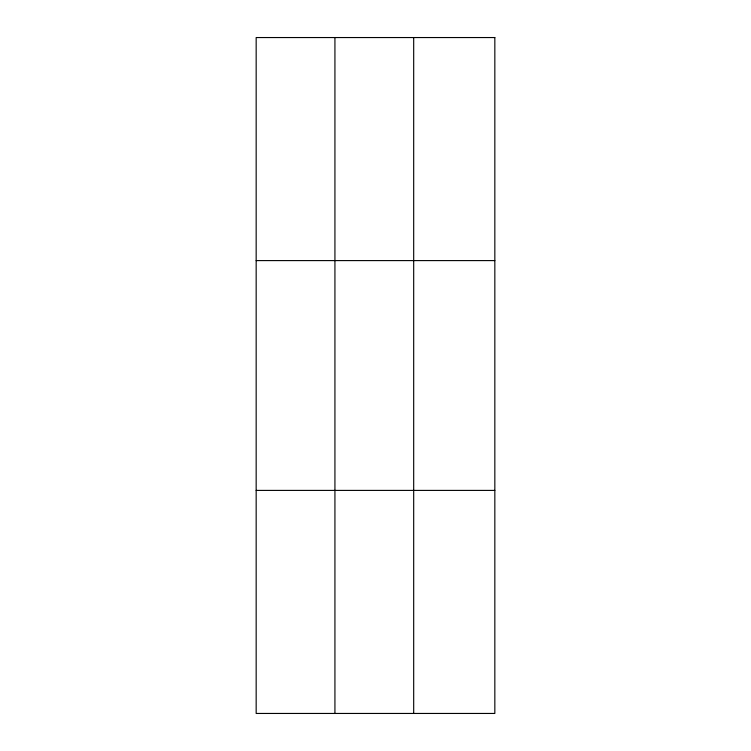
<?xml version="1.0" encoding="UTF-8"?>
<svg xmlns="http://www.w3.org/2000/svg" width="751" height="751" viewBox="0 0 751 751"><rect width="100%" height="100%" fill="white"/><g stroke="black" fill="none" stroke-linecap="round" stroke-linejoin="round"><path stroke-width="1.13" d="M334.927 37.55L334.927 713.45M413.688 37.55L413.688 713.45M256.166 260.597L494.834 260.597M256.166 490.403L494.834 490.403M494.834 37.55L494.834 713.45L256.166 713.45L256.166 37.55L494.834 37.55"/></g></svg>
